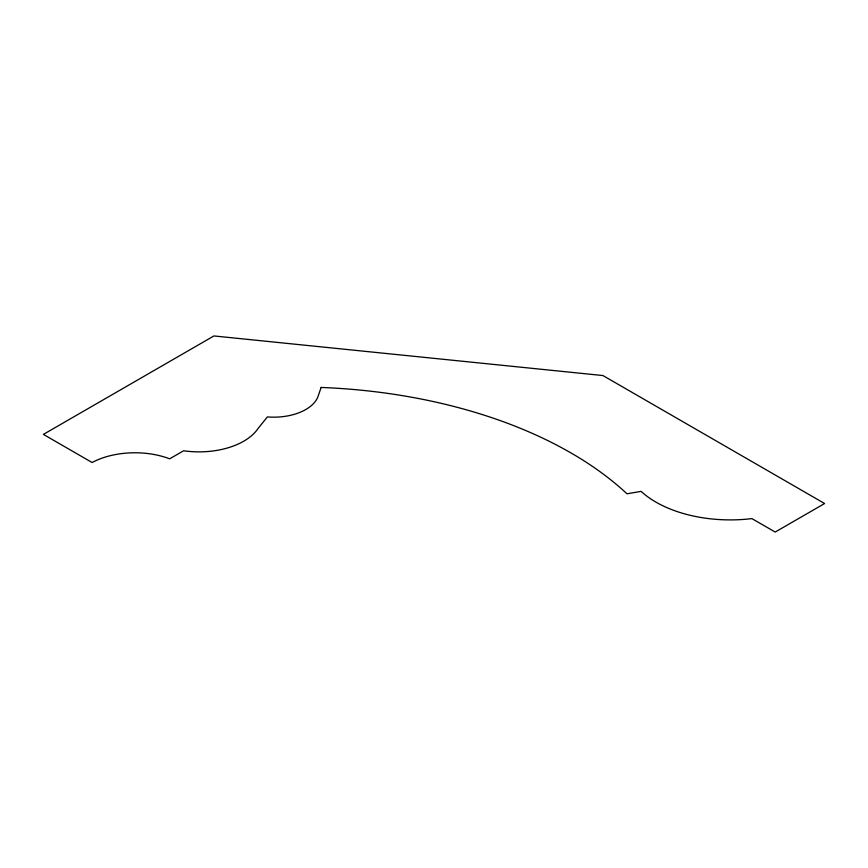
<?xml version="1.0" encoding="UTF-8"?>
<svg xmlns="http://www.w3.org/2000/svg" width="868" height="868" viewBox="0 0 868 868"><rect width="100%" height="100%" fill="white"/><g stroke="black" fill="none" stroke-linecap="round" stroke-linejoin="round"><path stroke-width="1.3" d="M321.138 387.443L317.742 397.273A45.288 26.149 0 0 1 267.366 416.911L257.839 428.792A63.201 36.489 0 0 1 183.625 450.763L169.661 458.825A62.789 36.25 0 0 0 92.106 462.514L43.4 434.391L213.908 335.949L602.935 375.551L824.6 503.527L775.2 532.051L751.916 518.608A105.278 60.782 0 0 1 641.105 491.375L626.989 493.805A390.22 225.289 0 0 0 321.138 387.443"/></g></svg>
